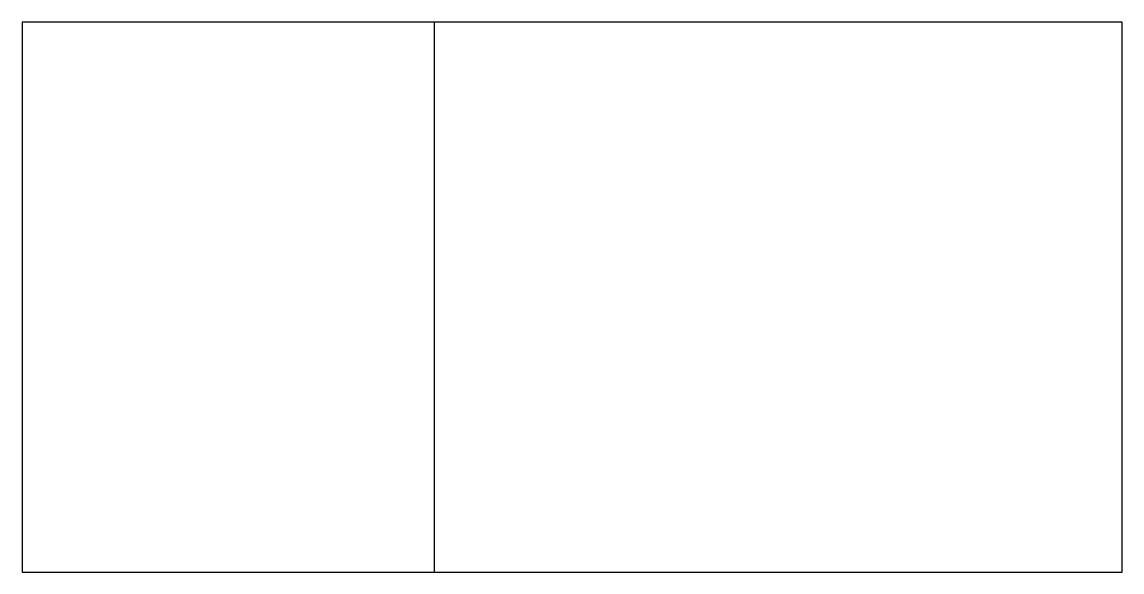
# Model space of a CAD drawing. Header units: millimetres. Extents: x 0 to 400, y 0 to 200.
import ezdxf

# ---------------------------------------------------------------- set-up
doc = ezdxf.new("R2010")
doc.units = ezdxf.units.MM

msp = doc.modelspace()

# ---------------------------------------------------------------- linework, layer by layer
at = {"layer": 'PIEGA_90_UP'}
msp.add_line((150, 0), (150, 200), dxfattribs=at)
at = {"layer": 'TAGLIO'}
for p, q in [((400, 200), (0, 200)), ((0, 200), (0, 0)), ((400, 0), (400, 200)), ((0, 0), (400, 0))]:
    msp.add_line(p, q, dxfattribs=at)

doc.saveas('drawing.dxf')
